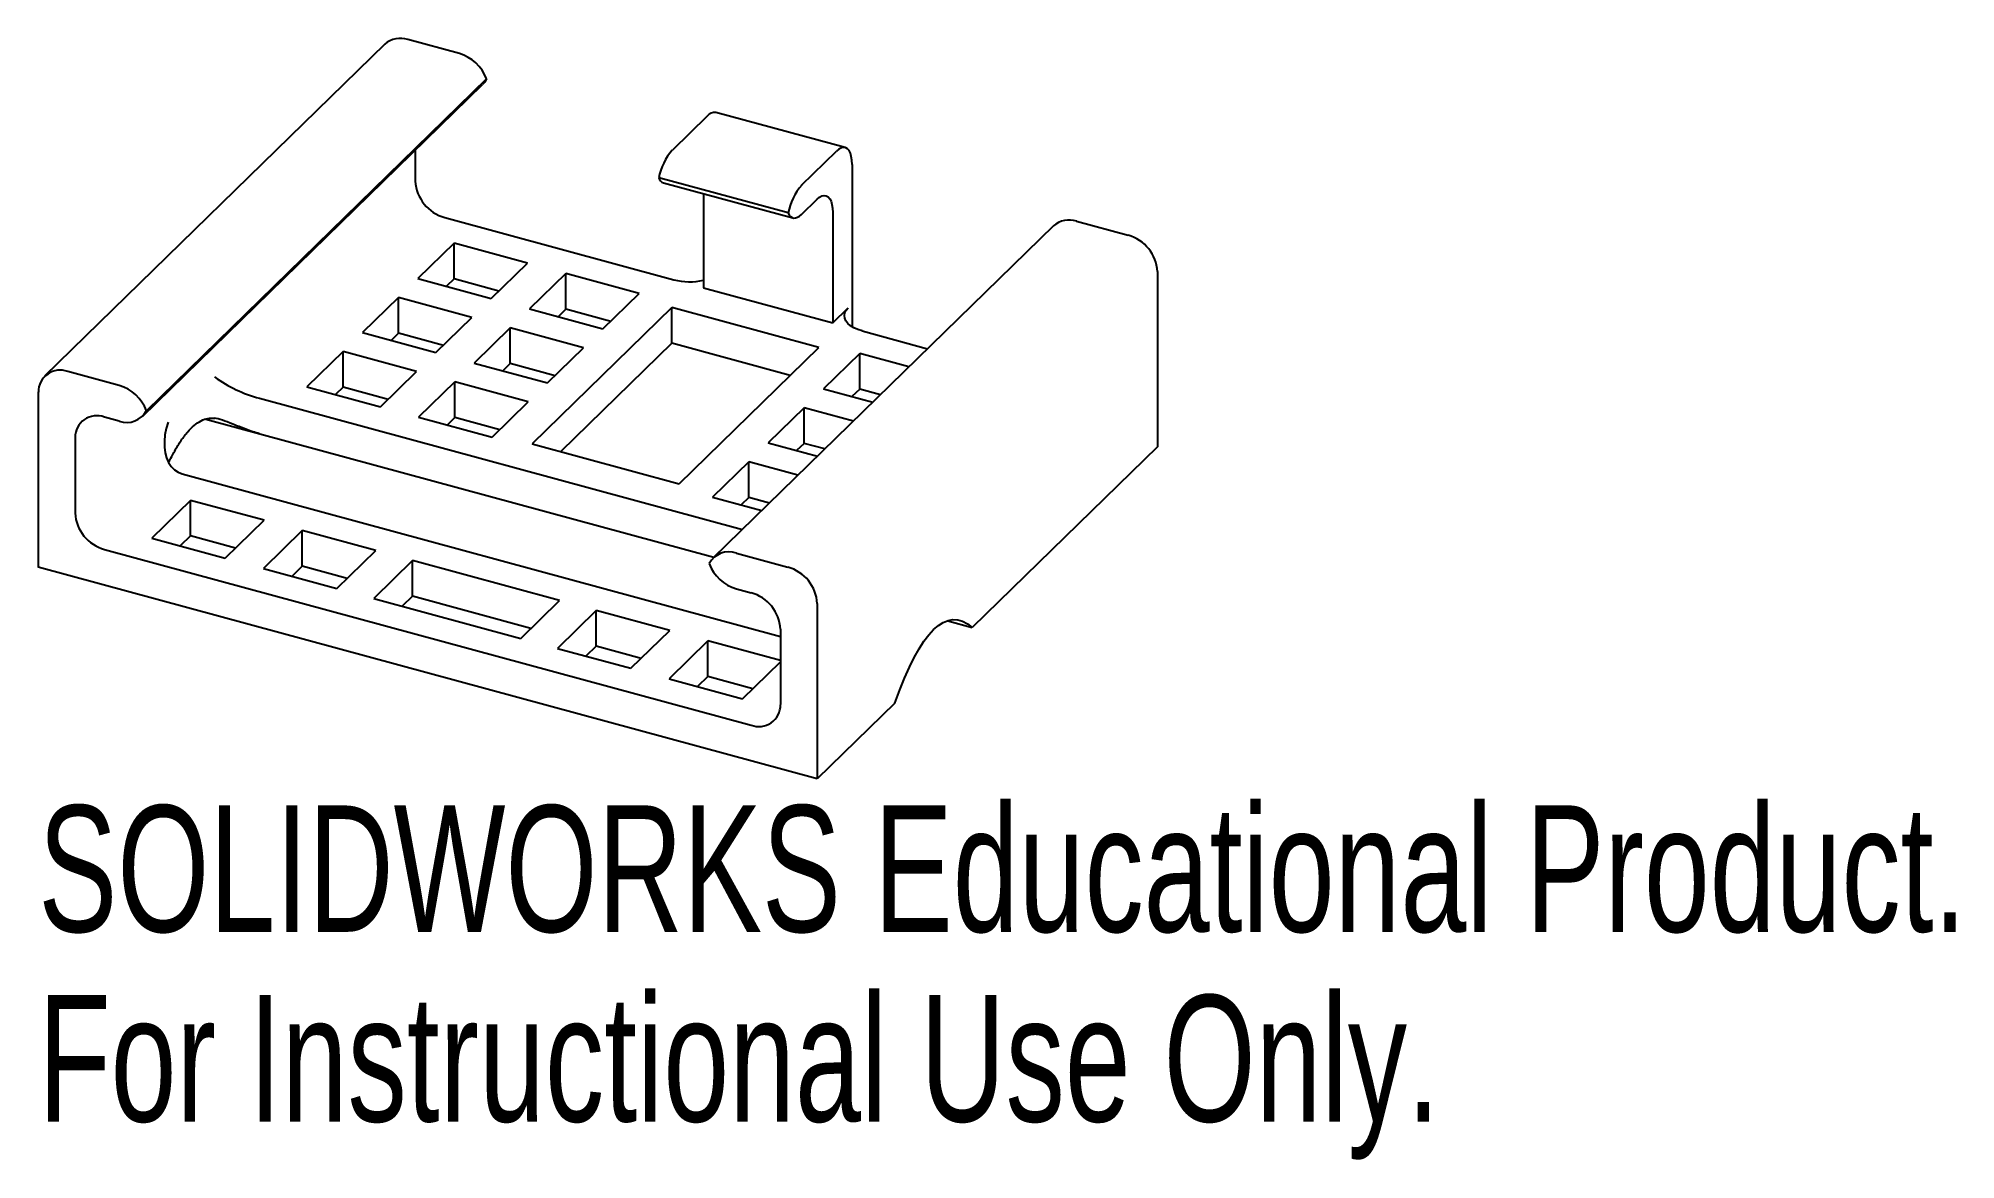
# Paper-space layout '_Trimetric' of a CAD drawing. Header units: inches. Extents: x -0.82 to 2.06, y -1.85 to -0.16.
import ezdxf

# ---------------------------------------------------------------- set-up
doc = ezdxf.new("R2010")
doc.units = ezdxf.units.IN
doc.header["$MEASUREMENT"] = 0
doc.styles.add('SLDTEXTSTYLE0', font='TXT', dxfattribs={"width": 0.7})

psp = doc.layouts.new('_Trimetric')

# ---------------------------------------------------------------- linework, layer by layer
at = {"color": 7, "linetype": 'Continuous', "lineweight": 25}
for p, q in [((-0.1914, -0.1871), (-0.2688, -0.1661)), ((-0.3037, -0.1732), (-0.8156, -0.6728)), ((-0.1504, -0.2251), (-0.6623, -0.7247)), ((-0.6683, -0.7332), (-0.1565, -0.2336)), ((0.1815, -0.2812), (0.129, -0.3324)), ((0.3892, -0.3287), (0.1946, -0.2758)), ((-0.2577, -0.3325), (-0.2577, -0.3791)), ((0.3235, -0.3853), (0.376, -0.3341)), ((0.3032, -0.4271), (0.1086, -0.3742)), ((0.3994, -0.3542), (0.3994, -0.5984)), ((0.1159, -0.3817), (0.3104, -0.4346)), ((0.1756, -0.3979), (0.1756, -0.5397)), ((0.3235, -0.4292), (0.3469, -0.4064)), ((0.3702, -0.4265), (0.3702, -0.5926)), ((-0.2135, -0.434), (0.1314, -0.5277)), ((0.7023, -0.4466), (0.1905, -0.9462)), ((0.7372, -0.4395), (0.8146, -0.4605)), ((-0.1995, -0.4727), (-0.2539, -0.5259)), ((-0.0889, -0.5028), (-0.1995, -0.4727)), ((-0.1995, -0.5263), (-0.1995, -0.4727)), ((-0.1434, -0.5559), (-0.0889, -0.5028)), ((-0.0315, -0.5184), (-0.0859, -0.5715)), ((0.0791, -0.5484), (-0.0315, -0.5184)), ((-0.0315, -0.572), (-0.0315, -0.5184)), ((0.8589, -0.5154), (0.8589, -0.779)), ((-0.2539, -0.5259), (-0.1434, -0.5559)), ((-0.1995, -0.5263), (-0.211, -0.5375)), ((-0.1319, -0.5447), (-0.1995, -0.5263)), ((0.1756, -0.5397), (0.3702, -0.5926)), ((-0.2831, -0.5543), (-0.3373, -0.6072)), ((-0.1726, -0.5844), (-0.2831, -0.5543)), ((-0.2831, -0.6079), (-0.2831, -0.5543)), ((-0.0859, -0.5715), (0.0246, -0.6016)), ((0.1281, -0.5696), (-0.0819, -0.7746)), ((-0.0315, -0.572), (-0.043, -0.5832)), ((0.0362, -0.5904), (-0.0315, -0.572)), ((0.0246, -0.6016), (0.0791, -0.5484)), ((0.3492, -0.6297), (0.1281, -0.5696)), ((0.1281, -0.6232), (0.1281, -0.5696)), ((0.3702, -0.5926), (0.3935, -0.5699)), ((-0.2267, -0.6373), (-0.1726, -0.5844)), ((-0.1151, -0.6), (-0.1692, -0.6529)), ((-0.0045, -0.6301), (-0.1151, -0.6)), ((-0.1151, -0.6536), (-0.1151, -0.6)), ((0.4144, -0.6046), (0.513, -0.6314)), ((-0.3373, -0.6072), (-0.2267, -0.6373)), ((-0.2831, -0.6079), (-0.2943, -0.6189)), ((-0.2155, -0.6263), (-0.2831, -0.6079)), ((-0.0587, -0.6829), (-0.0045, -0.6301)), ((0.1281, -0.6232), (-0.039, -0.7862)), ((0.3063, -0.6716), (0.1281, -0.6232)), ((0.1392, -0.8347), (0.3492, -0.6297)), ((-0.3664, -0.6357), (-0.4209, -0.6888)), ((-0.2559, -0.6657), (-0.3664, -0.6357)), ((-0.3664, -0.6893), (-0.3664, -0.6357)), ((-0.1692, -0.6529), (-0.0587, -0.6829)), ((-0.1151, -0.6536), (-0.1263, -0.6645)), ((-0.0475, -0.672), (-0.1151, -0.6536)), ((0.4108, -0.6386), (0.3563, -0.6917)), ((0.485, -0.6588), (0.4108, -0.6386)), ((0.4108, -0.6922), (0.4108, -0.6386)), ((-0.7033, -0.6867), (-0.7806, -0.6657)), ((-0.4209, -0.6888), (-0.3103, -0.7189)), ((-0.3664, -0.6893), (-0.378, -0.7005)), ((-0.2988, -0.7076), (-0.3664, -0.6893)), ((-0.3103, -0.7189), (-0.2559, -0.6657)), ((-0.1984, -0.6813), (-0.2529, -0.7345)), ((-0.0879, -0.7114), (-0.1984, -0.6813)), ((-0.1984, -0.7349), (-0.1984, -0.6813)), ((0.3563, -0.6917), (0.4305, -0.7119)), ((0.4108, -0.6922), (0.3992, -0.7034)), ((0.442, -0.7007), (0.4108, -0.6922)), ((-0.8249, -0.6965), (-0.8249, -0.9601)), ((-0.4921, -0.7059), (0.2344, -0.9033)), ((-0.1423, -0.7645), (-0.0879, -0.7114)), ((0.3271, -0.7202), (0.273, -0.7731)), ((0.4013, -0.7404), (0.3271, -0.7202)), ((0.3271, -0.7738), (0.3271, -0.7202)), ((-0.7033, -0.7403), (-0.7254, -0.7343)), ((-0.5731, -0.7374), (0.1915, -0.9452)), ((-0.2529, -0.7345), (-0.1423, -0.7645)), ((-0.1984, -0.7349), (-0.2099, -0.7462)), ((-0.1308, -0.7533), (-0.1984, -0.7349)), ((-0.7696, -0.7651), (-0.7696, -0.8787)), ((-0.0819, -0.7746), (0.1392, -0.8347)), ((0.273, -0.7731), (0.3472, -0.7932)), ((0.3271, -0.7738), (0.3159, -0.7847)), ((0.3584, -0.7823), (0.3271, -0.7738)), ((0.2438, -0.8015), (0.1894, -0.8547)), ((0.318, -0.8217), (0.2438, -0.8015)), ((0.2438, -0.8551), (0.2438, -0.8015)), ((0.8589, -0.779), (0.5803, -1.0509)), ((-0.6087, -0.8197), (0.2917, -1.0644)), ((-0.5958, -0.8596), (-0.6542, -0.9165)), ((-0.4853, -0.8896), (-0.5958, -0.8596)), ((-0.5958, -0.9132), (-0.5958, -0.8596)), ((0.1894, -0.8547), (0.2636, -0.8748)), ((0.2438, -0.8551), (0.2323, -0.8663)), ((0.2751, -0.8636), (0.2438, -0.8551)), ((-0.5436, -0.9466), (-0.4853, -0.8896)), ((-0.6542, -0.9165), (-0.5436, -0.9466)), ((-0.5958, -0.9132), (-0.6113, -0.9282)), ((-0.5282, -0.9315), (-0.5958, -0.9132)), ((-0.4278, -0.9052), (-0.4862, -0.9622)), ((-0.3173, -0.9353), (-0.4278, -0.9052)), ((-0.4278, -0.9588), (-0.4278, -0.9052)), ((-0.7254, -0.9336), (0.2475, -1.198)), ((-0.3756, -0.9922), (-0.3173, -0.9353)), ((-0.262, -0.9503), (-0.3203, -1.0073)), ((-0.0409, -1.0104), (-0.262, -0.9503)), ((-0.262, -1.0039), (-0.262, -0.9503)), ((0.2254, -0.9391), (0.3028, -0.9601)), ((0.347, -1.2786), (-0.8249, -0.9601)), ((-0.4862, -0.9622), (-0.3756, -0.9922)), ((-0.4278, -0.9588), (-0.4432, -0.9739)), ((-0.3602, -0.9772), (-0.4278, -0.9588)), ((-0.3203, -1.0073), (-0.0992, -1.0674)), ((-0.262, -1.0039), (-0.2774, -1.0189)), ((-0.0838, -1.0523), (-0.262, -1.0039)), ((0.2254, -0.9927), (0.2475, -0.9987)), ((-0.0992, -1.0674), (-0.0409, -1.0104)), ((0.0144, -1.0254), (-0.0439, -1.0824)), ((0.125, -1.0555), (0.0144, -1.0254)), ((0.0144, -1.079), (0.0144, -1.0254)), ((0.347, -1.015), (0.347, -1.2786)), ((0.0666, -1.1124), (0.125, -1.0555)), ((0.2917, -1.0536), (0.2917, -1.1671)), ((0.5436, -1.0409), (0.5803, -1.0509)), ((-0.0439, -1.0824), (0.0666, -1.1124)), ((0.0144, -1.079), (-0.001, -1.0941)), ((0.082, -1.0974), (0.0144, -1.079)), ((0.1824, -1.0711), (0.1241, -1.1281)), ((0.2917, -1.1008), (0.1824, -1.0711)), ((0.1824, -1.1247), (0.1824, -1.0711)), ((0.1824, -1.1247), (0.167, -1.1397)), ((0.2501, -1.1431), (0.1824, -1.1247)), ((0.2346, -1.1581), (0.2917, -1.1024)), ((0.1241, -1.1281), (0.2346, -1.1581)), ((0.4637, -1.1647), (0.347, -1.2786))]:
    psp.add_line(p, q, dxfattribs=at)
at = {"color": 7, "linetype": 'Continuous', "lineweight": 25, "flags": 128}
for points in [[(-0.1504, -0.2251), (-0.1533, -0.23), (-0.1565, -0.2336)], [(0.3994, -0.3542), (0.3991, -0.3477), (0.3982, -0.342), (0.3968, -0.3372), (0.3949, -0.3333), (0.3925, -0.3305), (0.3898, -0.3289), (0.3866, -0.3284), (0.3833, -0.3291), (0.3797, -0.331), (0.376, -0.3341)], [(0.3469, -0.4064), (0.3505, -0.4034), (0.3541, -0.4015), (0.3575, -0.4007), (0.3606, -0.4012), (0.3634, -0.4028), (0.3658, -0.4056), (0.3677, -0.4095), (0.3691, -0.4143), (0.3699, -0.4201), (0.3702, -0.4265)], [(0.3032, -0.4271), (0.3049, -0.4302), (0.3069, -0.4326), (0.3092, -0.4341), (0.3117, -0.4348), (0.3145, -0.4346), (0.3174, -0.4336), (0.3205, -0.4318), (0.3235, -0.4292)], [(0.4144, -0.6046), (0.4078, -0.6025), (0.4019, -0.5998), (0.3969, -0.5967), (0.3929, -0.5932), (0.39, -0.5895), (0.3883, -0.5855), (0.3878, -0.5815), (0.3885, -0.5775), (0.3904, -0.5736), (0.3935, -0.5699)], [(-0.6296, -0.742), (-0.6324, -0.7515), (-0.6344, -0.761), (-0.6353, -0.7704), (-0.6352, -0.7794), (-0.6341, -0.788), (-0.6319, -0.7958), (-0.6289, -0.8028), (-0.6249, -0.8088), (-0.6202, -0.8136), (-0.6147, -0.8173), (-0.6087, -0.8197)]]:
    psp.add_lwpolyline(points, dxfattribs=at)
at = {"color": 7, "linetype": 'Continuous', "lineweight": 25}
for centre, radius, start, end in [((-0.2801, -0.1999), 0.0357, 71.503, 131.407), ((-0.2093, -0.2476), 0.063, 20.9239, 73.5258), ((0.1928, -0.29), 0.0143, 82.6518, 142.0476), ((0.1972, -0.3915), 0.0903, 139.1083, 168.9496), ((0.1197, -0.3707), 0.0117, 197.8181, 250.6573), ((-0.1973, -0.3757), 0.0605, 183.2284, 254.497), ((0.3918, -0.4444), 0.0903, 139.1083, 168.9496), ((0.726, -0.4736), 0.0359, 71.6657, 131.2443), ((0.7985, -0.5188), 0.0605, 3.2284, 74.497), ((0.1548, -0.4385), 0.0922, 255.3198, 283.0683), ((-0.7922, -0.6962), 0.0326, 69.1929, 180.5916), ((-0.7211, -0.7472), 0.063, 20.9239, 73.5258), ((-0.4425, -0.5143), 0.1979, 233.6895, 255.4781), ((-0.737, -0.7648), 0.0326, 69.1929, 180.5916), ((-0.6917, -0.7089), 0.0334, 249.8337, 331.9448), ((-0.7092, -0.8753), 0.0605, 183.2284, 254.497), ((0.2139, -0.9705), 0.0334, 69.8337, 151.9448), ((0.2432, -0.9323), 0.063, 200.9239, 253.5258), ((0.2866, -1.0184), 0.0605, 3.2284, 74.497), ((0.2313, -1.057), 0.0605, 3.2284, 74.497), ((0.2591, -1.1675), 0.0326, 249.1929, 0.5916)]:
    psp.add_arc(centre, radius, start, end, dxfattribs=at)
for points, knots in [([(-0.6287, -0.8024), (-0.6257, -0.7966), (-0.6198, -0.7848), (-0.6102, -0.7693), (-0.6003, -0.7563), (-0.5902, -0.7462), (-0.5799, -0.7393), (-0.5695, -0.7355), (-0.563, -0.7358), (-0.5596, -0.7359)], [0, 0, 0, 0, 0.13729, 0.279617, 0.416196, 0.550623, 0.693234, 0.841791, 1, 1, 1, 1]), ([(-0.4921, -0.7594), (-0.4954, -0.7585), (-0.4988, -0.7575), (-0.5059, -0.7551), (-0.5094, -0.7539), (-0.5163, -0.7513), (-0.5197, -0.75), (-0.5262, -0.7474), (-0.5293, -0.7462), (-0.5381, -0.7426), (-0.5434, -0.7405), (-0.5527, -0.7373), (-0.5566, -0.7363), (-0.5596, -0.7359)], [0, 0, 0, 0, 0.125, 0.125, 0.25, 0.25, 0.375, 0.375, 0.5, 0.5, 0.75, 0.75, 1, 1, 1, 1])]:
    psp.add_open_spline(points, degree=3, knots=knots, dxfattribs=at)
psp.add_open_spline([(0.4637, -1.1647), (0.5025, -1.0553), (0.5414, -1.0174), (0.5803, -1.0509)], degree=3, dxfattribs=at)

# ---------------------------------------------------------------- texts
at = {"color": 7, "linetype": 'Continuous', "char_height": 0.1903, "attachment_point": 1, "style": 'SLDTEXTSTYLE0'}
for s, insert in [('SOLIDWORKS Educational Product.', (-0.8249, -1.3187)), ('For Instructional Use Only.', (-0.8249, -1.6042))]:
    psp.add_mtext(s, dxfattribs=dict(at, insert=insert))

doc.saveas('drawing.dxf')
